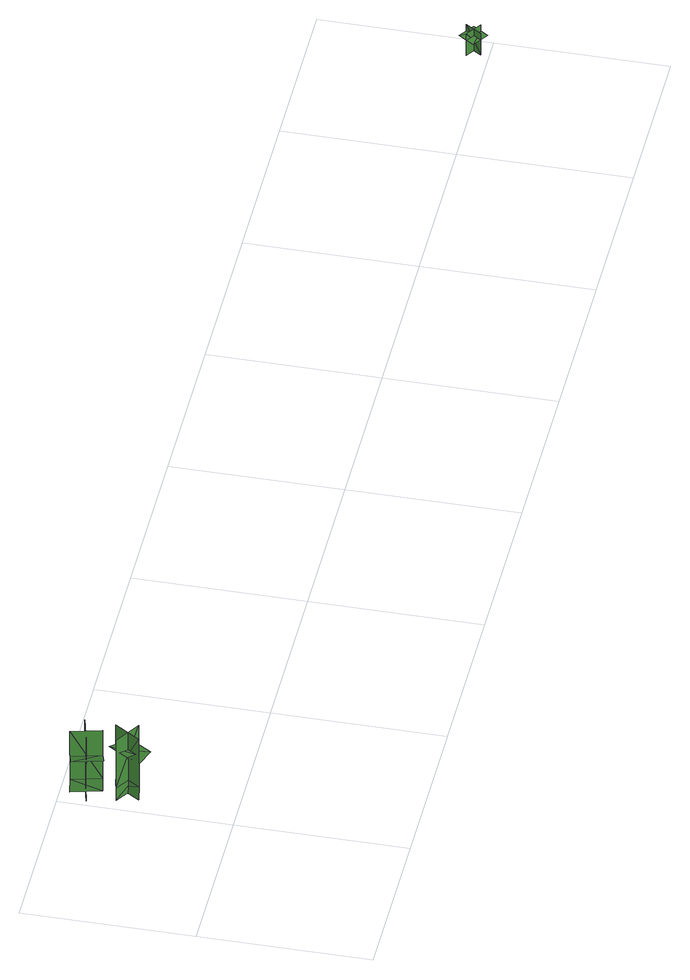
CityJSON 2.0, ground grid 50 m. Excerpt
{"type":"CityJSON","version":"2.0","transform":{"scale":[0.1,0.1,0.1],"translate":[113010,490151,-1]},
"CityObjects":{
"tree1":{"type":"SolitaryVegetationObject","geometry":[{"type":"MultiSurface","lod":"1","boundaries":[[[0,1,2]],[[0,2,3]],[[4,5,6]],[[4,6,7]],[[8,9,5]],[[8,5,4]],[[10,11,1]],[[10,1,0]],[[12,13,14]],[[12,14,15]],[[16,17,18]],[[16,18,19]]]}]},
"tree2":{"type":"SolitaryVegetationObject","geometry":[{"type":"MultiSurface","lod":"1","boundaries":[[[20,21,22]],[[20,22,23]],[[24,25,26]],[[24,26,27]],[[28,29,25]],[[28,25,24]],[[30,31,21]],[[30,21,20]],[[32,33,34]],[[32,34,35]],[[36,37,38]],[[36,38,39]]]}]},
"tree3":{"type":"SolitaryVegetationObject","geometry":[{"type":"MultiSurface","lod":"1","boundaries":[[[40,41,42]],[[40,42,43]],[[44,45,46]],[[44,46,47]],[[48,49,50]],[[48,50,51]],[[48,51,52]],[[48,52,53]]]}]}
},
"vertices":[
[106,354,53],[57,278,53],[56,279,223],[104,355,223],[39,340,53],[115,291,53],[116,292,223],[39,340,223],[39,340,8],[116,292,8],[104,355,8],[56,279,8],[105,355,136],[56,278,136],[95,253,152],[144,330,152],[63,289,163],[99,346,163],[70,365,172],[34,307,172],
[72,384,53],[50,472,53],[51,473,224],[73,385,224],[107,443,54],[19,421,54],[20,420,224],[107,442,224],[107,442,8],[20,420,8],[73,385,8],[51,473,8],[73,385,136],[50,472,136],[6,461,153],[28,373,153],[54,460,163],[71,395,163],[104,403,173],[87,469,173],
[3418,20,28],[3449,67,28],[3449,67,105],[3418,20,105],[3455,28,28],[3408,58,28],[3408,58,105],[3455,28,105],[3455,28,83],[3470,51,83],[3423,81,83],[3408,58,83],[3393,35,83],[3440,5,83]
]}
